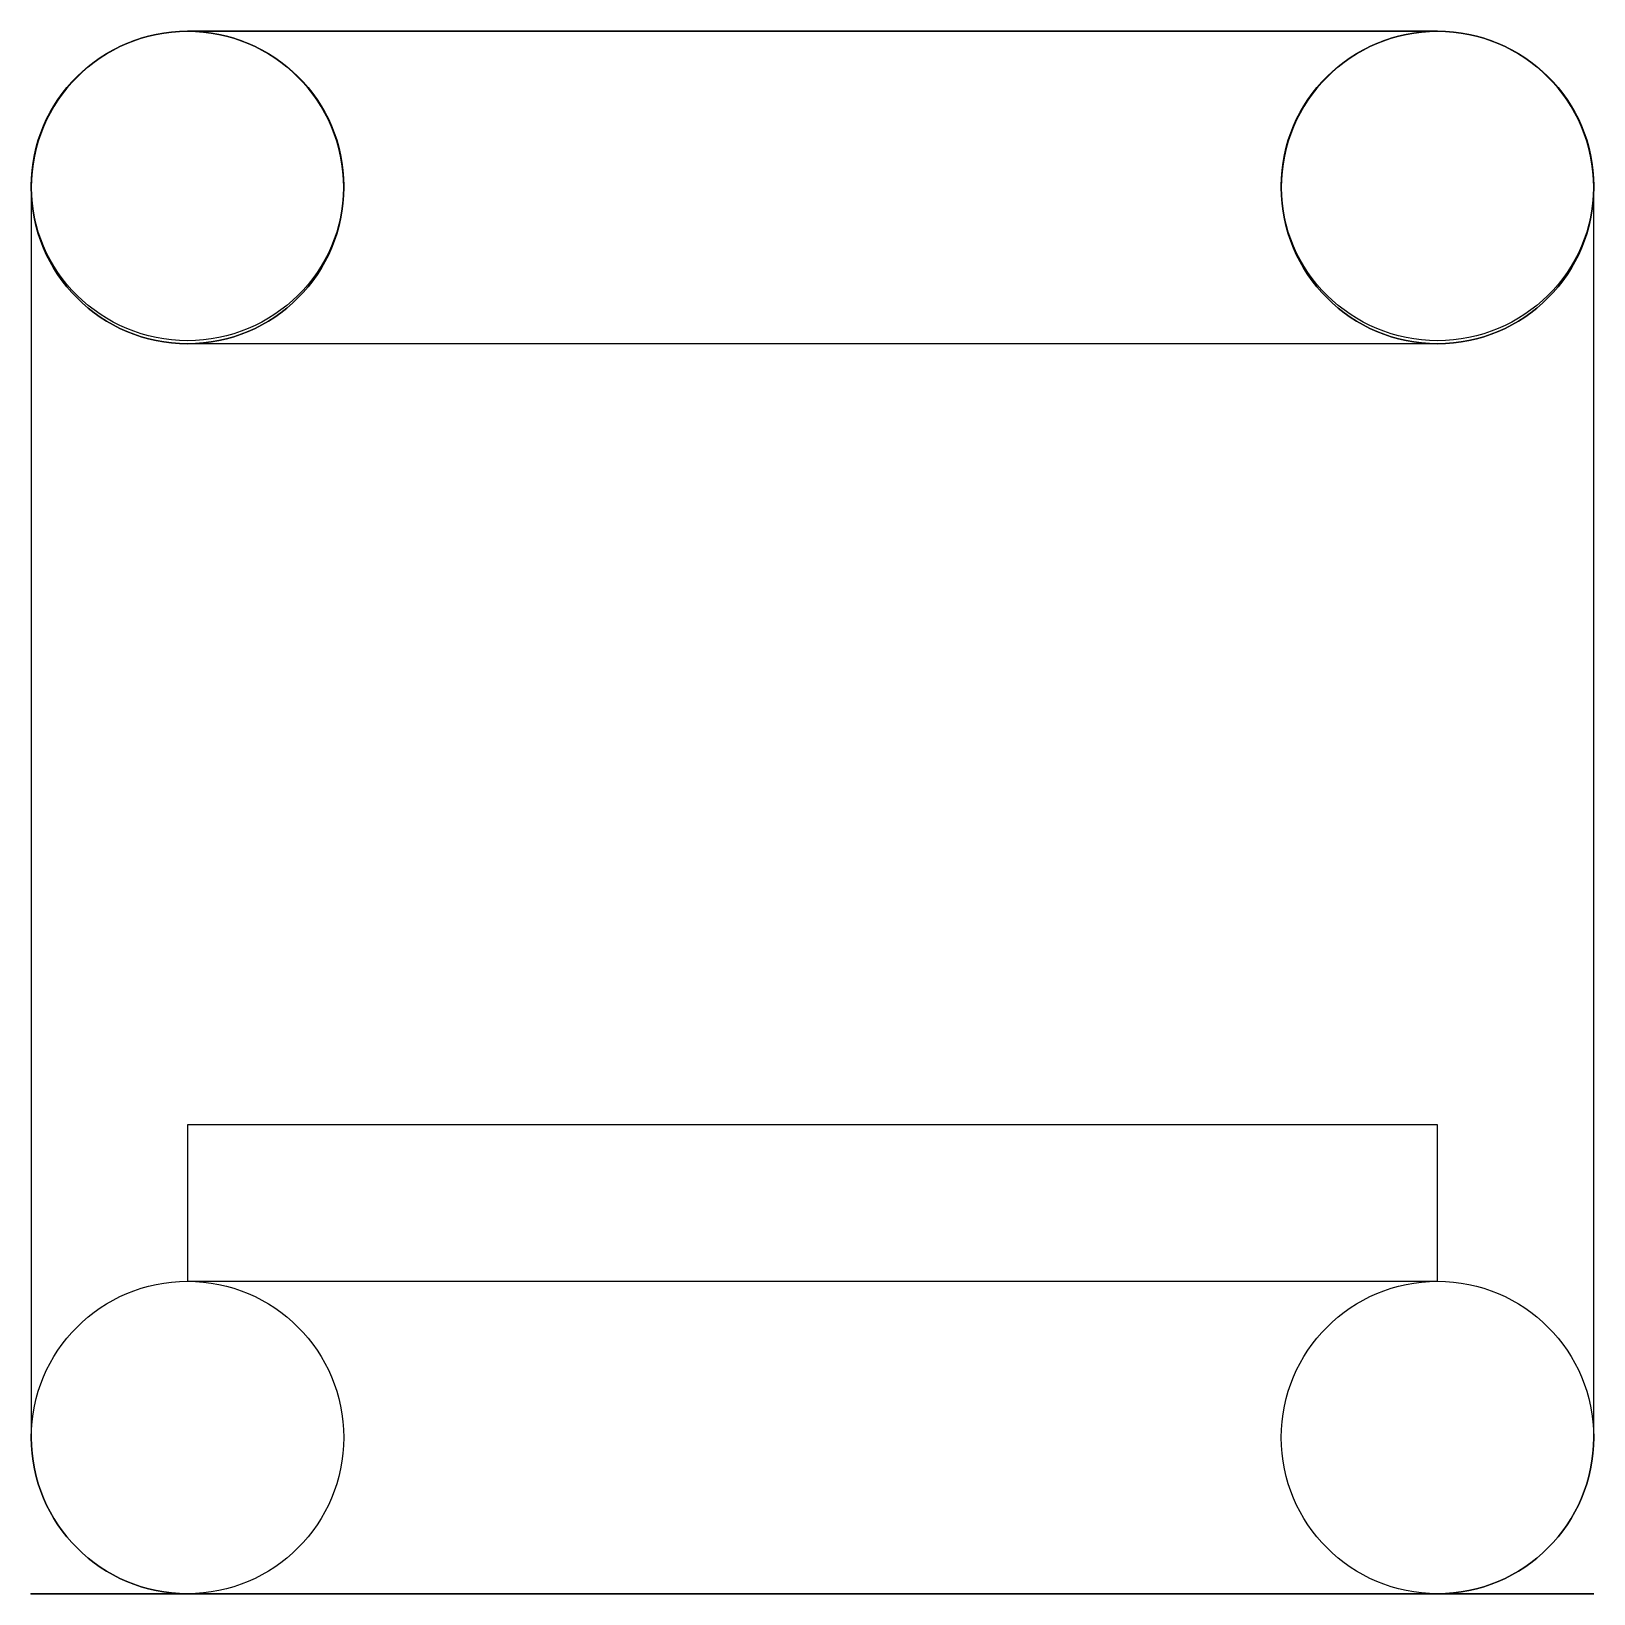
# Model space of a CAD drawing. Header units: centimetres. Extents: x 0 to 5, y 0 to 5.
import ezdxf

# ---------------------------------------------------------------- set-up
doc = ezdxf.new("R2010")
doc.units = ezdxf.units.CM
doc.header["$MEASUREMENT"] = 0
for name, color, linetype in [('still litill v1_Sketch1', 7, 'Continuous'), ('still litill v1_Sketch2', 7, 'Continuous'), ('still litill v1_Sketch3', 7, 'Continuous'), ('still litill v1_Sketch4', 7, 'Continuous'), ('still litill v1_Sketch5', 7, 'Continuous')]:
    doc.layers.add(name, color=color, linetype=linetype)

msp = doc.modelspace()

# ---------------------------------------------------------------- linework, layer by layer
at = {"layer": 'still litill v1_Sketch1'}
for p, q in [((4.5, 5), (0.5, 5)), ((0, 4.5), (0, 0.5)), ((5, 0.5), (5, 4.5)), ((0.5, 0), (4.5, 0))]:
    msp.add_line(p, q, dxfattribs=at)
for centre in [(0.5, 4.5), (4.5, 4.5), (0.5, 0.5), (4.5, 0.5)]:
    msp.add_circle(centre, 0.5, dxfattribs=at)
msp.add_point((0, 0), dxfattribs=at)
at = {"layer": 'still litill v1_Sketch2'}
for p, q in [((0.5, 5, 3), (4.5, 5, 3)), ((4.5, 4, 3), (0.5, 4, 3))]:
    msp.add_line(p, q, dxfattribs=at)
msp.add_circle((0.5, 4.5, 3), 0.5, dxfattribs=at)
for centre, start, end in [((0.5, 4.5, 3), 90, 270), ((4.5, 4.5, 3), 270, 90)]:
    msp.add_arc(centre, 0.5, start, end, dxfattribs=at)
msp.add_point((0, 0, 3), dxfattribs=at)
at = {"layer": 'still litill v1_Sketch3'}
for p, q in [((4.5, 5, 0.5), (0.5, 5, 0.5)), ((0, 4.5, 0.5), (0, 0.5, 0.5)), ((5, 0.5, 0.5), (5, 4.5, 0.5)), ((4.5, 1.5, 0.5), (0.5, 1.5, 0.5)), ((0.5, 1.5, 0.5), (0.5, 1, 0.5)), ((4.5, 1, 0.5), (4.5, 1.5, 0.5)), ((0.5, 1, 0.5), (4.5, 1, 0.5)), ((0.5, 0, 0.5), (4.5, 0, 0.5))]:
    msp.add_line(p, q, dxfattribs=at)
for centre, start, end in [((0.5, 4.5, 0.5), 180, 90), ((4.5, 4.5, 0.5), 90, 0), ((0.5, 0.5, 0.5), 180, 270), ((4.5, 0.5, 0.5), 270, 0)]:
    msp.add_arc(centre, 0.5, start, end, dxfattribs=at)
msp.add_point((0, 0, 0.5), dxfattribs=at)
at = {"layer": 'still litill v1_Sketch4', "extrusion": (0, -0.139173, 0.990268)}
for centre in [(0.5, 4.4513, -0.6959), (4.5, 4.4513, -0.6959)]:
    msp.add_circle(centre, 0.5, dxfattribs=at)
at = {"layer": 'still litill v1_Sketch4'}
msp.add_point((2.5, 5), dxfattribs=at)
at = {"layer": 'still litill v1_Sketch5'}
for p, q in [((0, 0, -5), (5, 0, -5)), ((0, 0, -6), (0, 0, -5)), ((5, 0, -6), (0, 0, -6)), ((5, 0, -5), (5, 0, -6))]:
    msp.add_line(p, q, dxfattribs=at)
msp.add_point((0, 0), dxfattribs=at)

doc.saveas('drawing.dxf')
